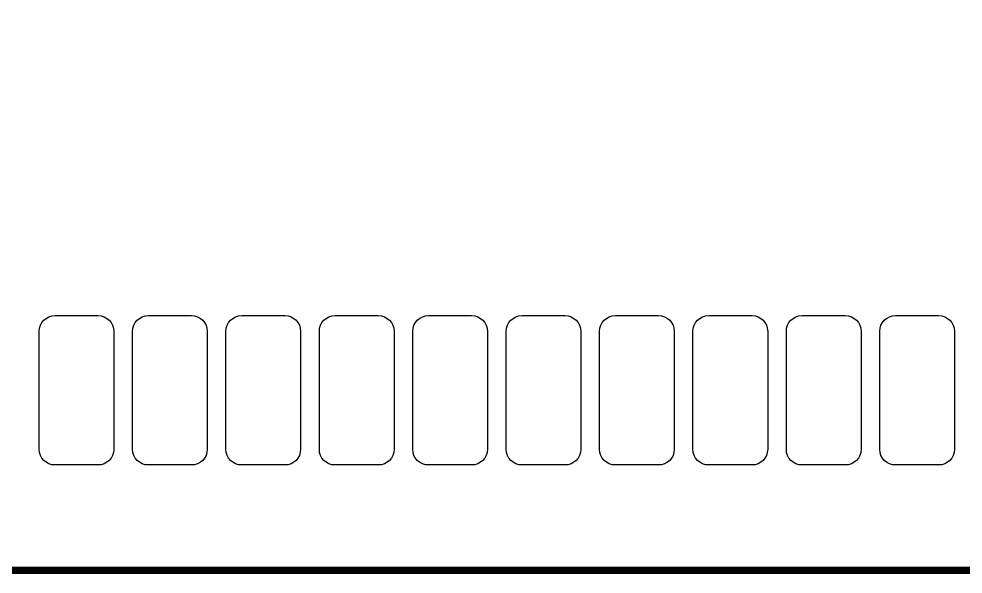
# Model space of a CAD drawing. Header units: millimetres. Extents: x 123.5 to 144.3, y 105.4 to 121.6.
# Drawn here: x 130.453 to 132.121, y 111.142 to 112.124 of the extents above; entities that cross this region are included whole.
import ezdxf

# ---------------------------------------------------------------- set-up
doc = ezdxf.new("R2010")
doc.units = ezdxf.units.MM
doc.layers.add('DESC', color=250, linetype='Continuous')

# ---------------------------------------------------------------- blocks, each defined once
blk = doc.blocks.new('mufla rampa')
at = {"const_width": 0.008}
blk.add_lwpolyline([(145.7571, 110.8458), (150.3083, 110.8458), (150.3083, 113.7552), (145.7571, 113.7552), (145.7571, 110.8458)], dxfattribs=at)
blk.add_lwpolyline([(145.7571, 110.8458), (150.3083, 110.8458), (150.3083, 113.7552), (145.7571, 113.7552), (145.7571, 110.8458)], dxfattribs=at)
blk.add_lwpolyline([(145.7571, 110.8458), (150.3083, 110.8458), (150.3083, 113.7552), (145.7571, 113.7552), (145.7571, 110.8458)], dxfattribs=at)
for points in [[(147.1191, 110.9587), (147.0731, 110.9587), (147.0696, 110.959), (147.0664, 110.96), (147.0635, 110.9616), (147.061, 110.9636), (147.0589, 110.9661), (147.0574, 110.969), (147.0564, 110.9722), (147.0561, 110.9757), (147.0561, 111.1017), (147.0564, 111.1052), (147.0574, 111.1084), (147.0589, 111.1113), (147.061, 111.1138), (147.0635, 111.1158), (147.0664, 111.1174), (147.0696, 111.1184), (147.0731, 111.1187), (147.1191, 111.1187), (147.1226, 111.1184), (147.1258, 111.1174), (147.1287, 111.1158), (147.1312, 111.1138), (147.1332, 111.1113), (147.1348, 111.1084), (147.1357, 111.1052), (147.1361, 111.1017), (147.1361, 110.9757), (147.1357, 110.9722), (147.1348, 110.969), (147.1332, 110.9661), (147.1312, 110.9636), (147.1287, 110.9616), (147.1258, 110.96), (147.1226, 110.959), (147.1191, 110.9587)], [(147.2191, 110.9587), (147.1731, 110.9587), (147.1696, 110.959), (147.1664, 110.96), (147.1635, 110.9616), (147.161, 110.9636), (147.1589, 110.9661), (147.1574, 110.969), (147.1564, 110.9722), (147.1561, 110.9757), (147.1561, 111.1017), (147.1564, 111.1052), (147.1574, 111.1084), (147.1589, 111.1113), (147.161, 111.1138), (147.1635, 111.1158), (147.1664, 111.1174), (147.1696, 111.1184), (147.1731, 111.1187), (147.2191, 111.1187), (147.2226, 111.1184), (147.2258, 111.1174), (147.2287, 111.1158), (147.2312, 111.1138), (147.2332, 111.1113), (147.2348, 111.1084), (147.2357, 111.1052), (147.2361, 111.1017), (147.2361, 110.9757), (147.2357, 110.9722), (147.2348, 110.969), (147.2332, 110.9661), (147.2312, 110.9636), (147.2287, 110.9616), (147.2258, 110.96), (147.2226, 110.959), (147.2191, 110.9587)], [(147.3191, 110.9587), (147.2731, 110.9587), (147.2696, 110.959), (147.2664, 110.96), (147.2635, 110.9616), (147.261, 110.9636), (147.2589, 110.9661), (147.2574, 110.969), (147.2564, 110.9722), (147.2561, 110.9757), (147.2561, 111.1017), (147.2564, 111.1052), (147.2574, 111.1084), (147.2589, 111.1113), (147.261, 111.1138), (147.2635, 111.1158), (147.2664, 111.1174), (147.2696, 111.1184), (147.2731, 111.1187), (147.3191, 111.1187), (147.3226, 111.1184), (147.3258, 111.1174), (147.3287, 111.1158), (147.3312, 111.1138), (147.3332, 111.1113), (147.3348, 111.1084), (147.3357, 111.1052), (147.3361, 111.1017), (147.3361, 110.9757), (147.3357, 110.9722), (147.3348, 110.969), (147.3332, 110.9661), (147.3312, 110.9636), (147.3287, 110.9616), (147.3258, 110.96), (147.3226, 110.959), (147.3191, 110.9587)], [(147.4191, 110.9587), (147.3731, 110.9587), (147.3696, 110.959), (147.3664, 110.96), (147.3635, 110.9616), (147.361, 110.9636), (147.3589, 110.9661), (147.3574, 110.969), (147.3564, 110.9722), (147.3561, 110.9757), (147.3561, 111.1017), (147.3564, 111.1052), (147.3574, 111.1084), (147.3589, 111.1113), (147.361, 111.1138), (147.3635, 111.1158), (147.3664, 111.1174), (147.3696, 111.1184), (147.3731, 111.1187), (147.4191, 111.1187), (147.4226, 111.1184), (147.4258, 111.1174), (147.4287, 111.1158), (147.4312, 111.1138), (147.4332, 111.1113), (147.4348, 111.1084), (147.4357, 111.1052), (147.4361, 111.1017), (147.4361, 110.9757), (147.4357, 110.9722), (147.4348, 110.969), (147.4332, 110.9661), (147.4312, 110.9636), (147.4287, 110.9616), (147.4258, 110.96), (147.4226, 110.959), (147.4191, 110.9587)], [(147.5191, 110.9587), (147.4731, 110.9587), (147.4696, 110.959), (147.4664, 110.96), (147.4635, 110.9616), (147.461, 110.9636), (147.4589, 110.9661), (147.4574, 110.969), (147.4564, 110.9722), (147.4561, 110.9757), (147.4561, 111.1017), (147.4564, 111.1052), (147.4574, 111.1084), (147.4589, 111.1113), (147.461, 111.1138), (147.4635, 111.1158), (147.4664, 111.1174), (147.4696, 111.1184), (147.4731, 111.1187), (147.5191, 111.1187), (147.5226, 111.1184), (147.5258, 111.1174), (147.5287, 111.1158), (147.5312, 111.1138), (147.5332, 111.1113), (147.5348, 111.1084), (147.5357, 111.1052), (147.5361, 111.1017), (147.5361, 110.9757), (147.5357, 110.9722), (147.5348, 110.969), (147.5332, 110.9661), (147.5312, 110.9636), (147.5287, 110.9616), (147.5258, 110.96), (147.5226, 110.959), (147.5191, 110.9587)], [(147.6191, 110.9587), (147.5731, 110.9587), (147.5696, 110.959), (147.5664, 110.96), (147.5635, 110.9616), (147.561, 110.9636), (147.5589, 110.9661), (147.5574, 110.969), (147.5564, 110.9722), (147.5561, 110.9757), (147.5561, 111.1017), (147.5564, 111.1052), (147.5574, 111.1084), (147.5589, 111.1113), (147.561, 111.1138), (147.5635, 111.1158), (147.5664, 111.1174), (147.5696, 111.1184), (147.5731, 111.1187), (147.6191, 111.1187), (147.6226, 111.1184), (147.6258, 111.1174), (147.6287, 111.1158), (147.6312, 111.1138), (147.6332, 111.1113), (147.6348, 111.1084), (147.6357, 111.1052), (147.6361, 111.1017), (147.6361, 110.9757), (147.6357, 110.9722), (147.6348, 110.969), (147.6332, 110.9661), (147.6312, 110.9636), (147.6287, 110.9616), (147.6258, 110.96), (147.6226, 110.959), (147.6191, 110.9587)], [(147.7191, 110.9587), (147.6731, 110.9587), (147.6696, 110.959), (147.6664, 110.96), (147.6635, 110.9616), (147.661, 110.9636), (147.6589, 110.9661), (147.6574, 110.969), (147.6564, 110.9722), (147.6561, 110.9757), (147.6561, 111.1017), (147.6564, 111.1052), (147.6574, 111.1084), (147.6589, 111.1113), (147.661, 111.1138), (147.6635, 111.1158), (147.6664, 111.1174), (147.6696, 111.1184), (147.6731, 111.1187), (147.7191, 111.1187), (147.7226, 111.1184), (147.7258, 111.1174), (147.7287, 111.1158), (147.7312, 111.1138), (147.7332, 111.1113), (147.7348, 111.1084), (147.7357, 111.1052), (147.7361, 111.1017), (147.7361, 110.9757), (147.7357, 110.9722), (147.7348, 110.969), (147.7332, 110.9661), (147.7312, 110.9636), (147.7287, 110.9616), (147.7258, 110.96), (147.7226, 110.959), (147.7191, 110.9587)], [(147.8191, 110.9587), (147.7731, 110.9587), (147.7696, 110.959), (147.7664, 110.96), (147.7635, 110.9616), (147.761, 110.9636), (147.7589, 110.9661), (147.7574, 110.969), (147.7564, 110.9722), (147.7561, 110.9757), (147.7561, 111.1017), (147.7564, 111.1052), (147.7574, 111.1084), (147.7589, 111.1113), (147.761, 111.1138), (147.7635, 111.1158), (147.7664, 111.1174), (147.7696, 111.1184), (147.7731, 111.1187), (147.8191, 111.1187), (147.8226, 111.1184), (147.8258, 111.1174), (147.8287, 111.1158), (147.8312, 111.1138), (147.8332, 111.1113), (147.8348, 111.1084), (147.8357, 111.1052), (147.8361, 111.1017), (147.8361, 110.9757), (147.8357, 110.9722), (147.8348, 110.969), (147.8332, 110.9661), (147.8312, 110.9636), (147.8287, 110.9616), (147.8258, 110.96), (147.8226, 110.959), (147.8191, 110.9587)], [(147.9191, 110.9587), (147.8731, 110.9587), (147.8696, 110.959), (147.8664, 110.96), (147.8635, 110.9616), (147.861, 110.9636), (147.8589, 110.9661), (147.8574, 110.969), (147.8564, 110.9722), (147.8561, 110.9757), (147.8561, 111.1017), (147.8564, 111.1052), (147.8574, 111.1084), (147.8589, 111.1113), (147.861, 111.1138), (147.8635, 111.1158), (147.8664, 111.1174), (147.8696, 111.1184), (147.8731, 111.1187), (147.9191, 111.1187), (147.9226, 111.1184), (147.9258, 111.1174), (147.9287, 111.1158), (147.9312, 111.1138), (147.9332, 111.1113), (147.9348, 111.1084), (147.9357, 111.1052), (147.9361, 111.1017), (147.9361, 110.9757), (147.9357, 110.9722), (147.9348, 110.969), (147.9332, 110.9661), (147.9312, 110.9636), (147.9287, 110.9616), (147.9258, 110.96), (147.9226, 110.959), (147.9191, 110.9587)], [(148.0191, 110.9587), (147.9731, 110.9587), (147.9696, 110.959), (147.9664, 110.96), (147.9635, 110.9616), (147.961, 110.9636), (147.9589, 110.9661), (147.9574, 110.969), (147.9564, 110.9722), (147.9561, 110.9757), (147.9561, 111.1017), (147.9564, 111.1052), (147.9574, 111.1084), (147.9589, 111.1113), (147.961, 111.1138), (147.9635, 111.1158), (147.9664, 111.1174), (147.9696, 111.1184), (147.9731, 111.1187), (148.0191, 111.1187), (148.0226, 111.1184), (148.0258, 111.1174), (148.0287, 111.1158), (148.0312, 111.1138), (148.0332, 111.1113), (148.0348, 111.1084), (148.0357, 111.1052), (148.0361, 111.1017), (148.0361, 110.9757), (148.0357, 110.9722), (148.0348, 110.969), (148.0332, 110.9661), (148.0312, 110.9636), (148.0287, 110.9616), (148.0258, 110.96), (148.0226, 110.959), (148.0191, 110.9587)]]:
    blk.add_lwpolyline(points, close=True)

msp = doc.modelspace()

# ---------------------------------------------------------------- block references
at = {"layer": 'DESC', "xscale": 1.65, "yscale": 1.65, "zscale": 1.65}
msp.add_blockref('mufla rampa', (-112.1538, -71.7467), dxfattribs=at)

doc.saveas('drawing.dxf')
